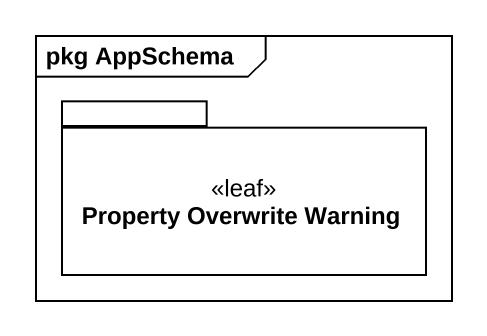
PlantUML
@startuml
mainframe pkg AppSchema
package "Property Overwrite Warning" as Property_Overwrite_Warning <<leaf>> {
}
@enduml
